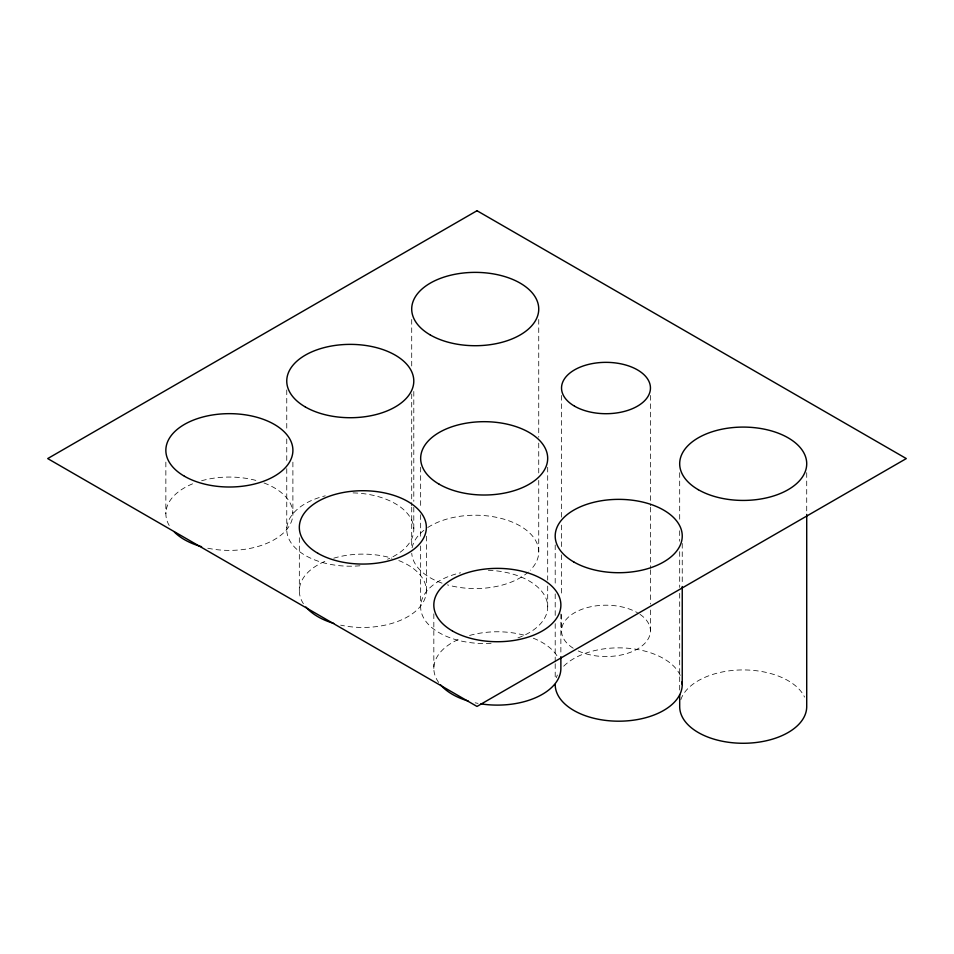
<?xml version="1.0" encoding="UTF-8"?>
<svg xmlns="http://www.w3.org/2000/svg" width="954" height="954" viewBox="0 0 954 954"><rect width="100%" height="100%" fill="white"/><g stroke="black" fill="none" stroke-linecap="round" stroke-linejoin="round"><path stroke-width="0.72" stroke-dasharray="4.77 3.58" d="M806.714 472.695L806.714 512.918M682.241 543.458L682.241 585.04M679.689 472.695L679.689 521.862M679.689 530.794L679.689 541.228M679.689 551.65L679.689 587.414M679.689 593.376L679.689 690.219M650.449 395.469L650.449 505.727M650.449 507.218L650.449 568.298M650.449 569.788L650.449 604.061M650.449 610.011L650.449 630.868M561.524 395.469L561.524 517.64M561.524 525.094L561.524 547.441M561.524 554.894L561.524 596.608M561.524 614.483L561.524 630.868M560.869 613.887L560.869 655.171M555.204 544.937L555.204 586.519M555.204 593.948L555.204 616.212M555.204 623.642L555.204 662.255M555.204 663.734L555.204 680.071M547.691 467.257L547.691 580.115M547.691 586.054L547.691 606.839M538.736 319.471L538.736 437.171M538.736 443.121L538.736 474.412M538.736 480.375L538.736 551.889M433.831 613.887L433.831 668.444M426.366 536.231L426.366 590.788M420.654 467.257L420.654 508.84M420.654 514.778L420.654 538.533M420.654 545.962L420.654 606.839M413.797 391.438L413.797 501.327M413.797 507.266L413.797 529.542M411.711 319.471L411.711 368.638M411.711 393.954L411.711 505.703M411.711 507.194L411.711 547.417M299.329 537.71L299.329 590.788M292.89 462.13L292.89 513.729M286.76 389.959L286.76 431.53M286.76 438.959L286.76 461.235M286.76 468.652L286.76 529.542M165.853 462.13L165.853 513.729M640.039 614.364A44.456 25.675 0 0 1 637.809 648.792A44.456 25.675 0 0 1 578.255 650.938M573.211 648.219A44.456 25.675 0 0 1 575.238 612.337A44.456 25.675 0 0 1 637.427 612.718M478.026 703.372A63.513 36.669 0 0 1 475.164 702.8M438.673 682.468A63.513 36.669 0 0 1 461.39 638.214M469.583 635.459A63.513 36.669 0 0 1 525.117 635.459M533.322 638.214A63.513 36.669 0 0 1 557.506 656.662M398.808 560.558A63.513 36.669 0 0 1 419.211 607.698A63.513 36.669 0 0 1 340.661 625.144M303.396 603.691A63.513 36.669 0 0 1 326.888 560.558M333.721 558.197A63.513 36.669 0 0 1 391.975 558.197M263.948 482.962A63.513 36.669 0 0 1 285.771 530.603A63.513 36.669 0 0 1 205.766 547.763M169.228 525.499A63.513 36.669 0 0 1 194.795 482.962M201.604 480.744A63.513 36.669 0 0 1 257.139 480.744M556.313 677.698A63.513 36.669 0 0 1 557.374 675.038M563.719 666.19A63.513 36.669 0 0 1 629.354 648.374A63.513 36.669 0 0 1 681.132 677.698M488.305 570.253A63.513 36.669 0 0 1 545.831 598.051A63.513 36.669 0 0 1 517.354 638.119M491.083 643.294A63.513 36.669 0 0 1 422.55 615.735A63.513 36.669 0 0 1 460.567 572.794M353.028 492.896A63.513 36.669 0 0 1 411.102 518.964A63.513 36.669 0 0 1 387.61 559.211M359.944 565.782A63.513 36.669 0 0 1 289.217 539.63A63.513 36.669 0 0 1 325.266 495.83M680.798 699.771A63.513 36.669 0 0 1 740.841 669.958A63.513 36.669 0 0 1 804.556 697.112M427.786 527.502A63.513 36.669 0 0 1 512.417 522.16A63.513 36.669 0 0 1 530.233 570.218M528.301 572.03A63.513 36.669 0 0 1 447.45 584.874M442.048 583.156A63.513 36.669 0 0 1 411.746 553.248M412.104 547.787A63.513 36.669 0 0 1 426.581 528.313"/><path stroke-width="1.43" d="M806.714 514.409L806.714 706.604A63.513 36.669 0 0 1 743.202 743.273A63.513 36.669 0 0 1 679.689 706.604L679.689 694.679M682.241 586.519L682.241 684.519M560.869 656.65L560.869 668.444A63.513 36.669 0 0 1 480.911 703.861M468.235 701.035A63.513 36.669 0 0 1 440.39 684.662M333.721 623.379A63.513 36.669 0 0 1 305.888 607.006M201.604 546.702A63.513 36.669 0 0 1 174.367 532.058M682.062 681.788A63.513 36.669 0 0 1 621.09 721.164A63.513 36.669 0 0 1 555.204 684.519M477 210.727L47.7 458.576L477 706.437L906.3 458.576L477 210.727M698.292 489.688A63.513 36.669 0 0 0 804.556 473.244A63.513 36.669 0 0 0 726.769 428.334A63.513 36.669 0 0 0 698.292 489.688M430.314 334.973A63.513 36.669 0 0 0 536.577 318.529A63.513 36.669 0 0 0 458.791 273.619A63.513 36.669 0 0 0 430.314 334.973M305.363 406.976A63.513 36.669 0 0 0 411.627 390.532A63.513 36.669 0 0 0 333.84 345.622A63.513 36.669 0 0 0 305.363 406.976M439.257 484.274A63.513 36.669 0 0 0 545.521 467.842A63.513 36.669 0 0 0 467.734 422.932A63.513 36.669 0 0 0 439.257 484.274M573.807 561.966A63.513 36.669 0 0 0 680.083 545.521A63.513 36.669 0 0 0 602.284 500.611A63.513 36.669 0 0 0 573.807 561.966M184.456 476.261A63.513 36.669 0 0 0 290.731 459.828A63.513 36.669 0 0 0 212.933 414.907A63.513 36.669 0 0 0 184.456 476.261M317.932 553.32A63.513 36.669 0 0 0 424.196 536.887A63.513 36.669 0 0 0 346.409 491.966A63.513 36.669 0 0 0 317.932 553.32M452.434 630.976A63.513 36.669 0 0 0 558.71 614.543A63.513 36.669 0 0 0 480.911 569.621A63.513 36.669 0 0 0 452.434 630.976M574.546 406.177A44.456 25.675 0 0 0 648.935 394.67A44.456 25.675 0 0 0 594.473 363.224A44.456 25.675 0 0 0 574.546 406.177"/></g></svg>
